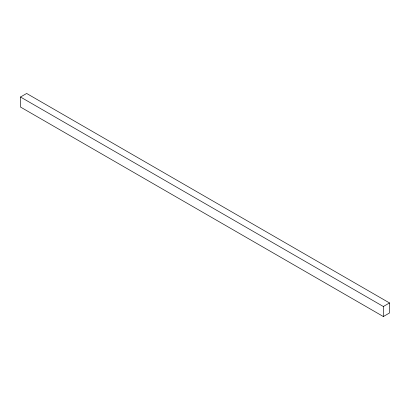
<?xml version="1.0" encoding="UTF-8"?>
<svg xmlns="http://www.w3.org/2000/svg" width="410" height="410" viewBox="0 0 410 410"><rect width="100%" height="100%" fill="white"/><g stroke="black" fill="none" stroke-linecap="round" stroke-linejoin="round"><path stroke-width="0.61" d="M20.5 97.016L26.65 93.465L389.5 302.954L389.5 312.984L383.35 316.535L20.5 107.046L20.5 97.016L383.35 306.506L389.5 302.954M383.35 306.506L383.35 316.535"/></g></svg>
